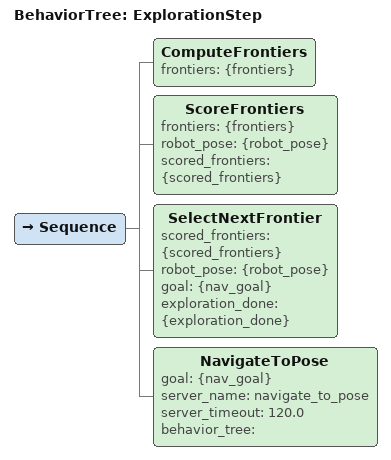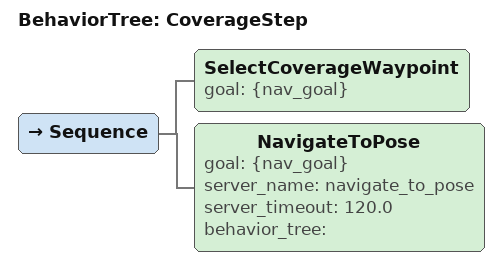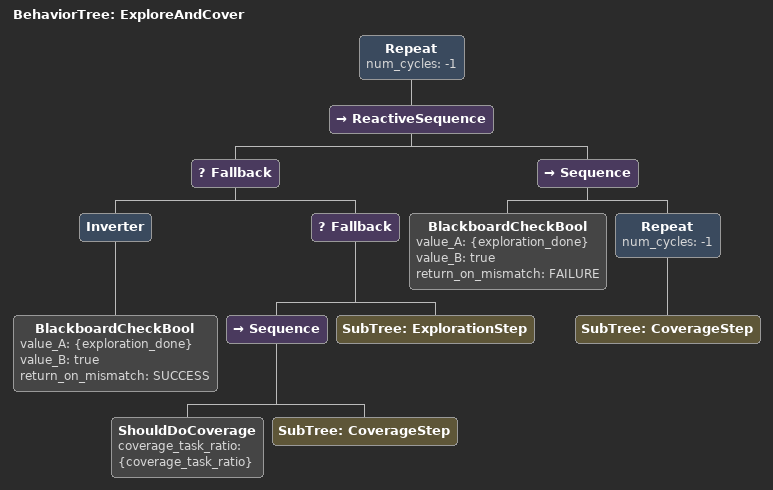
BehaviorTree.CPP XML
<?xml version="1.0"?>
<root BTCPP_format="4" main_tree_to_execute="ExploreAndCover">

  <!-- Sub-tree: Exploration Step                                             -->
  <BehaviorTree ID="ExplorationStep">
    <Sequence>
      <!-- 1. Detect frontier clusters from global costmap -->
      <ComputeFrontiers frontiers="{frontiers}"/>

      <!-- 2. Score each frontier (info gain + A* cost) -->
      <ScoreFrontiers
        frontiers="{frontiers}"
        robot_pose="{robot_pose}"
        scored_frontiers="{scored_frontiers}"/>

      <!-- 3. Select best frontier as goal (with hysteresis) -->
      <SelectNextFrontier
        scored_frontiers="{scored_frontiers}"
        robot_pose="{robot_pose}"
        goal="{nav_goal}"
        exploration_done="{exploration_done}"/>

      <!-- 4. Navigate there -->
      <NavigateToPose goal="{nav_goal}"
                      server_name="navigate_to_pose"
                      server_timeout="120.0"
                      behavior_tree=""/>
    </Sequence>
  </BehaviorTree>

  <!-- Sub-tree: Coverage Step                                               -->
  <BehaviorTree ID="CoverageStep">
    <Sequence>
      <!-- Pick the next unvisited wall-facing waypoint -->
      <SelectCoverageWaypoint goal="{nav_goal}"/>

      <!-- Navigate to the coverage waypoint -->
      <NavigateToPose goal="{nav_goal}"
                      server_name="navigate_to_pose"
                      server_timeout="120.0"
                      behavior_tree=""/>
    </Sequence>
  </BehaviorTree>

  <!-- Main Tree                                                             -->
  <BehaviorTree ID="ExploreAndCover">
    <!--
      Outer RepeatUntilSuccess keeps looping until the mission is finished.
      We use a ReactiveSequence at the top level so conditions are re-checked
      on every tick.
    -->
    <Repeat num_cycles="-1">  <!-- -1 = infinite -->
      <ReactiveSequence>

        <!-- ─── Branch A: Exploration not yet complete ─────────────────── -->
        <Fallback>

          <Inverter>
            <BlackboardCheckBool value_A="{exploration_done}"
                                 value_B="true"
                                 return_on_mismatch="SUCCESS"/>
          </Inverter>

          <!-- Exploration is not done: decide exploration vs coverage -->
          <Fallback>

            <!-- Coverage branch: fires every N-th iteration -->
            <Sequence>
              <ShouldDoCoverage
                coverage_task_ratio="{coverage_task_ratio}"/>
              <SubTree ID="CoverageStep"/>
            </Sequence>

            <!-- Exploration branch (default) -->
            <SubTree ID="ExplorationStep"/>

          </Fallback>
        </Fallback>

        <!-- ─── Branch B: Exploration complete → pure coverage ──────────── -->
        <Sequence>
          <BlackboardCheckBool value_A="{exploration_done}"
                               value_B="true"
                               return_on_mismatch="FAILURE"/>
          <!-- Keep running coverage until SelectCoverageWaypoint returns FAILURE -->
          <Repeat num_cycles="-1">
            <SubTree ID="CoverageStep"/>
          </Repeat>
        </Sequence>

      </ReactiveSequence>
    </Repeat>
  </BehaviorTree>

</root>
